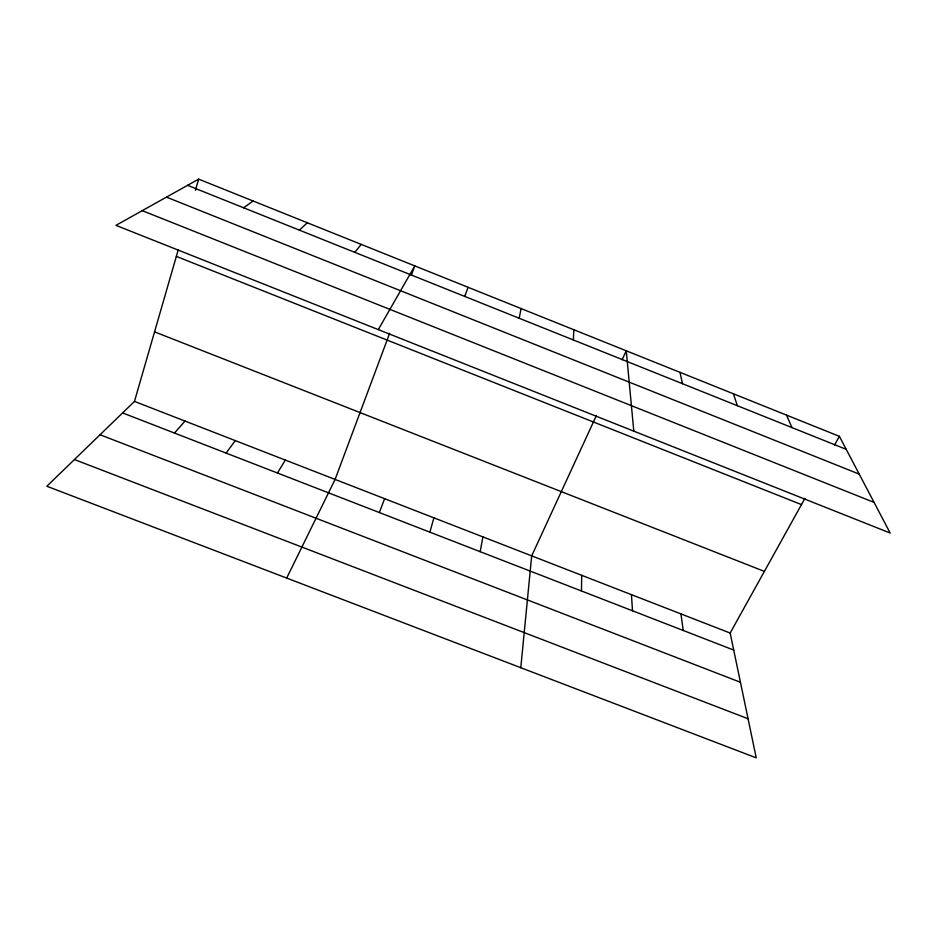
<?xml version="1.0" encoding="UTF-8"?>
<svg xmlns="http://www.w3.org/2000/svg" width="937" height="937" viewBox="0 0 937 937"><rect width="100%" height="100%" fill="white"/><g stroke="black" fill="none" stroke-linecap="round" stroke-linejoin="round"><path stroke-width="1.41" d="M581.49 591.001L581.69 575.318M573.385 339.979L573.819 329.73M520.796 667.718L531.689 555.875L596.424 415.478M480.177 551.682L482.906 536.901M519.192 318.252L521.101 308.566M429.884 532.169L433.89 517.845M804.942 498.355L730.157 633.049L756.241 757.857L46.85 486.244L134.471 401.411L178.311 249.593M195.423 190.316L198.656 179.143L839.376 436.326L890.15 533.024L115.942 225.349L198.656 179.143M464.705 296.408L468.09 287.296M389.64 333.303L335.095 479.428L286.687 578.07M411.296 275.291L414.798 265.897L378.29 329.613M379.333 512.551L384.615 498.683M622.098 359.796L626.256 350.778L633.799 431.149M834.586 444.97L839.376 436.326M277.434 473.009L285.316 460.067M226.086 453.086L235.292 440.613M354.795 252.346L361.202 244.381M174.469 433.046L185.011 421.064M299.371 230.139L307.324 222.76M243.643 207.791L253.142 201.01M100.036 434.745L740.441 682.265M74.421 459.552L748.066 718.749M122.583 412.912L733.718 650.067M134.471 401.411L730.157 633.049M154.546 331.862L764.393 571.394M176.343 256.398L801.475 504.598M166.47 197.121L859.217 474.11M142.248 210.649L874.08 502.408M187.587 185.327L846.216 449.338M786.541 415.114L791.941 427.588M733.413 393.786L737.36 405.709M679.981 372.34L682.476 383.702M680.93 613.911L683.237 630.484M631.433 594.655L632.498 610.795"/></g></svg>
